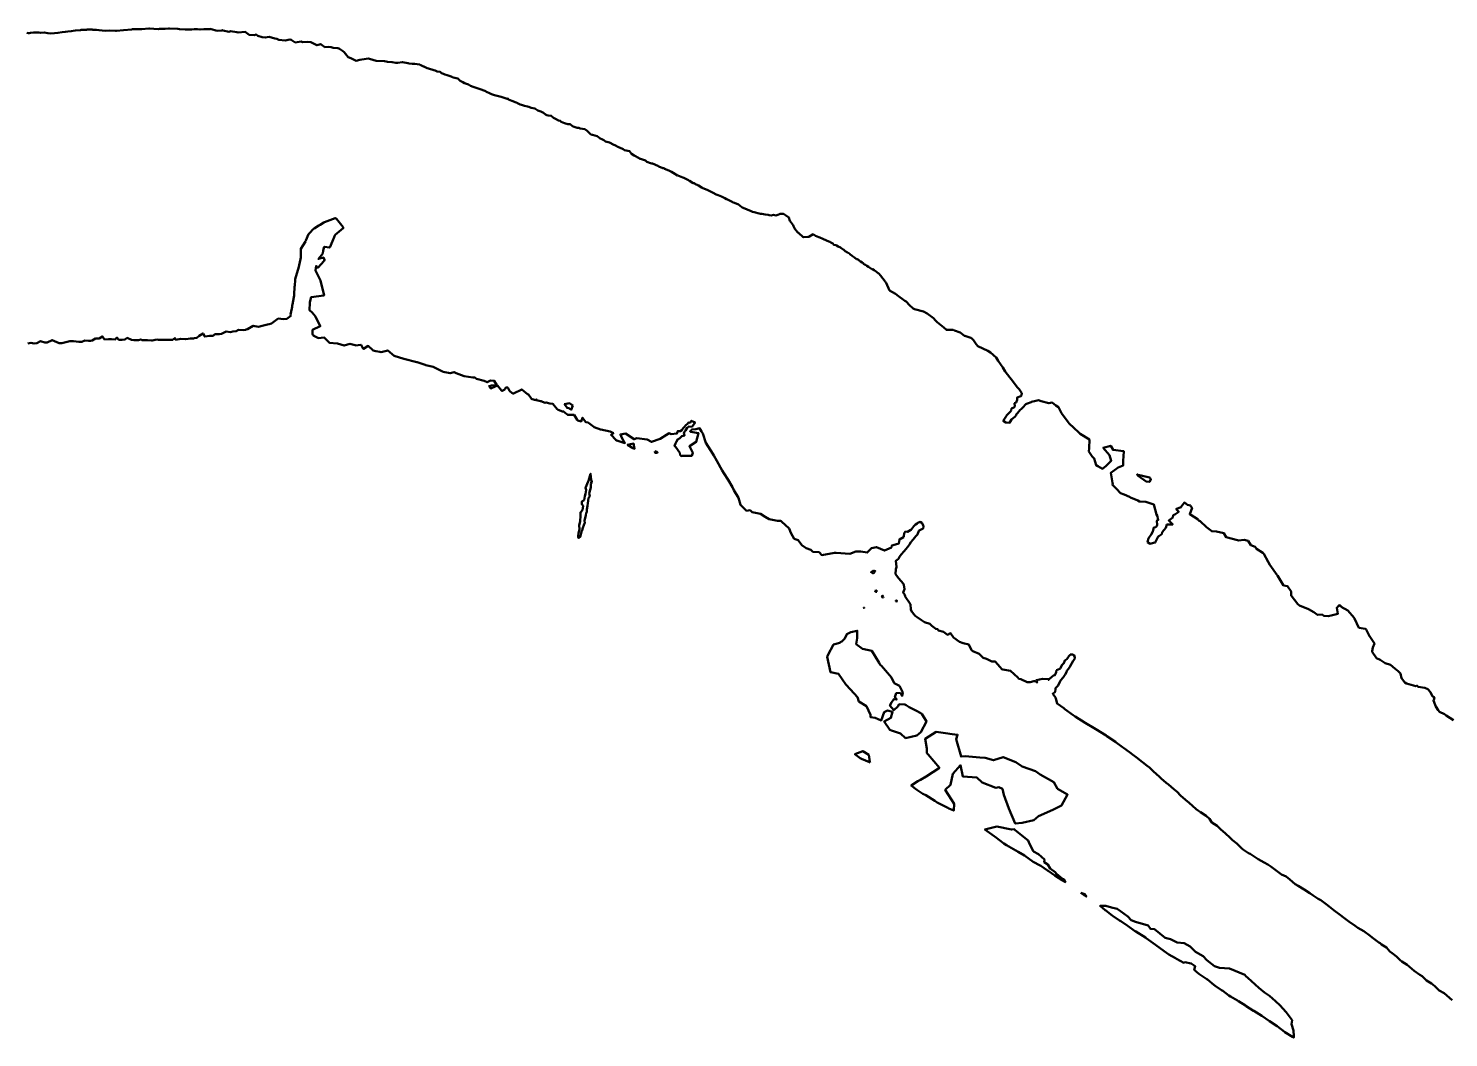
# Model space of a CAD drawing. Extents: x 64423 to 71245, y 9511 to 12464.
# Drawn here: x 66415 to 67834, y 11455 to 12464 of the extents above; entities that cross this region are included whole.
import ezdxf

# ---------------------------------------------------------------- set-up
doc = ezdxf.new("R2010")
doc.units = 0
doc.header["$MEASUREMENT"] = 0
doc.layers.add('contour', color=7, linetype='CONTINUOUS', lineweight=50, true_color=0x0000d1)

msp = doc.modelspace()

# ---------------------------------------------------------------- linework, layer by layer
at = {"layer": 'contour'}
for points in [[(66412.925817, 12459.381141, 0), (66414.666253, 12459.309666, 0), (66415.120921, 12459.284903, 0), (66416.703161, 12459.449391, 0), (66419.856796, 12459.953332, 0), (66420.998828, 12459.926653, 0), (66425.096596, 12459.697378, 0), (66426.620067, 12459.578258, 0), (66430.42673, 12459.698895, 0), (66433.780269, 12459.112544, 0), (66436.947044, 12458.772667, 0), (66440.688124, 12459.132769, 0), (66444.056789, 12459.401922, 0), (66448.130207, 12460.111596, 0), (66451.287524, 12460.426285, 0), (66454.024054, 12460.752237, 0), (66457.292767, 12461.138878, 0), (66461.257537, 12461.822519, 0), (66461.621732, 12461.893723, 0), (66466.616163, 12462.244678, 0), (66467.081805, 12462.553689, 0), (66469.300748, 12462.442236, 0), (66472.725382, 12462.670405, 0), (66473.32717, 12462.753322, 0), (66478.158699, 12462.701803, 0), (66478.828587, 12462.688678, 0), (66482.460619, 12462.52478, 0), (66485.1076, 12462.096726, 0), (66488.361564, 12461.710698, 0), (66491.8505, 12461.472974, 0), (66495.565542, 12461.77846, 0), (66501.654683, 12461.620925, 0), (66502.198345, 12461.565707, 0), (66502.720839, 12461.614625, 0), (66509.4335, 12462.09284, 0), (66517.845871, 12462.835252, 0), (66518.363143, 12463.100529, 0), (66518.755477, 12463.106211, 0), (66522.870226, 12463.08282, 0), (66527.574154, 12463.21215, 0), (66527.990211, 12463.198312, 0), (66534.737194, 12463.787763, 0), (66535.402248, 12463.796155, 0), (66544.207795, 12463.263136, 0), (66545.669435, 12463.496824, 0), (66550.999415, 12463.501741, 0), (66554.671967, 12463.955334, 0), (66555.63794, 12463.962294, 0), (66563.395659, 12463.599654, 0), (66563.974801, 12463.603765, 0), (66565.532436, 12463.148251, 0), (66571.158101, 12462.934412, 0), (66572.933588, 12463.004847, 0), (66577.834858, 12462.842099, 0), (66580.351967, 12463.221909, 0), (66583.475105, 12463.088966, 0), (66586.054147, 12462.787312, 0), (66589.964326, 12463.074019, 0), (66590.907942, 12463.166544, 0), (66591.734115, 12463.140154, 0), (66596.314563, 12463.280759, 0), (66597.087112, 12463.45111, 0), (66597.505776, 12463.195893, 0), (66601.782491, 12461.946863, 0), (66603.741491, 12461.631402, 0), (66607.669743, 12461.89447, 0), (66608.206041, 12462.235798, 0), (66608.698822, 12461.836298, 0), (66615.310994, 12460.530937, 0), (66616.526318, 12461.140925, 0), (66622.780085, 12460.094556, 0), (66624.140172, 12459.946938, 0), (66631.296601, 12460.438751, 0), (66635.052376, 12457.590648, 0), (66640.627826, 12457.027599, 0), (66642.069599, 12457.869537, 0), (66643.827726, 12456.664563, 0), (66647.997884, 12455.093746, 0), (66651.308314, 12454.777298, 0), (66654.996363, 12455.410261, 0), (66660.779602, 12454.022635, 0), (66662.738886, 12453.652174, 0), (66664.84041, 12452.617323, 0), (66671.129652, 12451.913984, 0), (66675.944061, 12452.788447, 0), (66677.068255, 12452.439449, 0), (66681.203472, 12449.903922, 0), (66687.116789, 12450.836336, 0), (66688.509707, 12450.224515, 0), (66693.642641, 12450.426204, 0), (66696.390252, 12450.341214, 0), (66697.016897, 12450.261989, 0), (66697.487769, 12449.820616, 0), (66702.925954, 12447.08083, 0), (66706.839012, 12448.112442, 0), (66707.02453, 12448.096667, 0), (66707.236324, 12448.02028, 0), (66710.792021, 12445.19459, 0), (66714.210024, 12445.412304, 0), (66717.076257, 12445.280397, 0), (66719.148861, 12444.510315, 0), (66723.735541, 12444.030936, 0), (66724.888124, 12443.790357, 0), (66725.523807, 12443.674783, 0), (66728.408338, 12441.483746, 0), (66730.122201, 12440.036558, 0), (66731.377498, 12438.590028, 0), (66734.14223, 12435.108479, 0), (66736.724597, 12434.350311, 0), (66742.240839, 12431.623265, 0), (66745.879816, 12432.528275, 0), (66751.933916, 12433.52734, 0), (66754.222783, 12433.911941, 0), (66755.551399, 12433.566744, 0), (66762.227244, 12431.395739, 0), (66770.338859, 12431.191121, 0), (66772.043485, 12430.93354, 0), (66773.535506, 12430.564564, 0), (66778.038714, 12430.243072, 0), (66781.721299, 12429.590017, 0), (66782.709555, 12429.551251, 0), (66783.542945, 12429.430013, 0), (66788.266982, 12430.291188, 0), (66793.755751, 12429.114371, 0), (66794.461738, 12429.093214, 0), (66794.871522, 12428.982373, 0), (66797.915977, 12428.586404, 0), (66800.572217, 12428.504522, 0), (66805.507854, 12427.973141, 0), (66805.634439, 12427.929193, 0), (66806.193267, 12427.587051, 0), (66809.270039, 12425.885699, 0), (66809.593825, 12425.743415, 0), (66813.076621, 12424.114169, 0), (66814.455679, 12423.742638, 0), (66819.874969, 12422.062825, 0), (66820.972969, 12421.734168, 0), (66822.960706, 12420.98266, 0), (66825.931705, 12420.66959, 0), (66827.340687, 12419.159156, 0), (66829.376942, 12418.399599, 0), (66830.62401, 12417.962952, 0), (66832.88894, 12417.157787, 0), (66837.077341, 12415.779894, 0), (66837.779463, 12415.590866, 0), (66837.98168, 12415.475317, 0), (66838.953097, 12414.944095, 0), (66843.863805, 12413.781062, 0), (66846.063338, 12411.456411, 0), (66848.599145, 12410.185171, 0), (66850.375468, 12409.333705, 0), (66854.256123, 12407.732993, 0), (66856.473397, 12406.642327, 0), (66858.913162, 12405.45094, 0), (66859.926657, 12405.066227, 0), (66864.193365, 12403.827874, 0), (66865.140837, 12403.678579, 0), (66866.028573, 12403.263815, 0), (66870.806604, 12401.6132, 0), (66873.150607, 12400.157229, 0), (66874.605255, 12399.420938, 0), (66877.355371, 12398.361771, 0), (66880.440853, 12397.115978, 0), (66881.79757, 12396.767395, 0), (66885.551774, 12395.791902, 0), (66887.160031, 12395.416879, 0), (66889.97367, 12394.468283, 0), (66893.07295, 12393.499608, 0), (66893.80597, 12393.738893, 0), (66894.379884, 12392.978073, 0), (66897.617962, 12391.422391, 0), (66901.945674, 12389.733206, 0), (66902.345503, 12389.558721, 0), (66902.55711, 12389.466756, 0), (66906.130184, 12388.005279, 0), (66908.723559, 12387.093105, 0), (66909.07078, 12386.933899, 0), (66914.560247, 12385.572444, 0), (66917.090862, 12384.543616, 0), (66920.73397, 12383.868649, 0), (66923.730772, 12381.9036, 0), (66926.593613, 12380.711678, 0), (66929.387253, 12379.458599, 0), (66931.442936, 12377.738694, 0), (66932.703524, 12377.143466, 0), (66934.129516, 12376.714756, 0), (66937.073606, 12376.632243, 0), (66939.219865, 12374.616836, 0), (66941.426729, 12373.588105, 0), (66944.459854, 12371.95137, 0), (66946.006205, 12371.425612, 0), (66946.990727, 12370.692756, 0), (66950.415061, 12369.071021, 0), (66953.621696, 12368.092446, 0), (66956.117961, 12368.083448, 0), (66958.391763, 12366.295133, 0), (66960.139292, 12365.619603, 0), (66962.84988, 12364.640798, 0), (66964.676796, 12364.410158, 0), (66965.837184, 12363.972955, 0), (66970.746698, 12363.098394, 0), (66972.830197, 12361.695587, 0), (66976.249002, 12358.219925, 0), (66977.352822, 12357.558741, 0), (66978.312683, 12357.389685, 0), (66982.953752, 12356.132331, 0), (66983.962894, 12355.611598, 0), (66985.829625, 12354.028369, 0), (66987.480356, 12353.209526, 0), (66989.656867, 12352.158336, 0), (66991.371008, 12350.93316, 0), (66995.229756, 12349.964546, 0), (66995.857576, 12349.585548, 0), (66999.080545, 12348.029798, 0), (67001.274466, 12346.913087, 0), (67003.615607, 12345.677759, 0), (67008.24059, 12343.4741, 0), (67008.923307, 12343.086072, 0), (67009.237741, 12342.935627, 0), (67010.427576, 12342.320404, 0), (67015.348316, 12341.206451, 0), (67017.152899, 12338.472955, 0), (67020.078317, 12336.75668, 0), (67021.359469, 12336.110068, 0), (67026.097244, 12333.559808, 0), (67026.174383, 12333.521738, 0), (67026.269431, 12333.477147, 0), (67031.268353, 12331.80889, 0), (67032.578913, 12330.631535, 0), (67036.218775, 12329.17212, 0), (67037.470339, 12328.911187, 0), (67038.186198, 12328.734725, 0), (67043.571847, 12326.428288, 0), (67044.598478, 12326.049825, 0), (67048.524944, 12324.226638, 0), (67049.941693, 12324.097212, 0), (67050.333211, 12323.394937, 0), (67054.442047, 12321.868543, 0), (67057.102318, 12320.452231, 0), (67059.00957, 12319.681687, 0), (67063.228192, 12317.021154, 0), (67063.437407, 12317.054109, 0), (67063.626361, 12316.822942, 0), (67068.694422, 12314.882963, 0), (67069.741253, 12314.397444, 0), (67074.378543, 12312.123622, 0), (67075.272394, 12311.643982, 0), (67078.932673, 12309.330248, 0), (67080.116989, 12309.358546, 0), (67080.426541, 12308.573109, 0), (67084.16955, 12307.045414, 0), (67088.054981, 12304.414263, 0), (67088.252661, 12304.481383, 0), (67088.418264, 12304.239613, 0), (67093.055379, 12302.607159, 0), (67094.839001, 12301.468794, 0), (67097.051348, 12300.401381, 0), (67098.961277, 12299.689604, 0), (67102.037969, 12298.037506, 0), (67102.828966, 12297.698674, 0), (67103.792193, 12297.257252, 0), (67107.21452, 12296.010173, 0), (67110.413665, 12294.203055, 0), (67112.102327, 12293.348275, 0), (67113.17888, 12292.866569, 0), (67117.932632, 12290.645206, 0), (67118.884031, 12290.044105, 0), (67120.381808, 12289.442953, 0), (67124.369763, 12287.868106, 0), (67127.44953, 12285.310531, 0), (67127.737195, 12285.11877, 0), (67127.92136, 12285.041064, 0), (67132.102289, 12283.185436, 0), (67132.856652, 12282.855469, 0), (67136.759098, 12281.148149, 0), (67138.208438, 12280.462915, 0), (67139.759593, 12280.255234, 0), (67144.716697, 12278.862313, 0), (67146.227164, 12278.456189, 0), (67147.590044, 12278.406975, 0), (67151.021918, 12277.835547, 0), (67153.79734, 12277.617596, 0), (67155.026164, 12277.085782, 0), (67156.870574, 12276.851114, 0), (67159.299146, 12277.474815, 0), (67161.443892, 12276.937803, 0), (67164.45315, 12277.888333, 0), (67165.662005, 12278.666621, 0), (67169.243439, 12278.536771, 0), (67171.033034, 12277.394078, 0), (67174.407225, 12274.933253, 0), (67175.550967, 12271.554991, 0), (67176.908703, 12269.930633, 0), (67178.717218, 12267.199515, 0), (67179.257595, 12266.192596, 0), (67180.391665, 12263.643228, 0), (67183.264591, 12260.293761, 0), (67183.650974, 12259.788422, 0), (67184.125601, 12259.483081, 0), (67188.875391, 12255.168621, 0), (67193.7521, 12255.699552, 0), (67194.250839, 12255.675787, 0), (67194.5595, 12255.71526, 0), (67198.693664, 12258.128552, 0), (67201.164759, 12256.535968, 0), (67204.345201, 12255.225502, 0), (67205.411553, 12254.739545, 0), (67208.529581, 12253.567433, 0), (67212.010934, 12252.043706, 0), (67212.721586, 12251.590635, 0), (67215.661053, 12250.598626, 0), (67216.543445, 12249.842492, 0), (67218.547586, 12248.769451, 0), (67219.484653, 12247.687838, 0), (67221.831471, 12247.109926, 0), (67222.262272, 12246.907985, 0), (67223.897345, 12245.867845, 0), (67226.18931, 12244.784736, 0), (67226.543149, 12244.52825, 0), (67228.846346, 12242.973742, 0), (67229.092076, 12242.85233, 0), (67230.930962, 12241.258768, 0), (67233.204692, 12239.997059, 0), (67233.400178, 12239.895431, 0), (67235.470084, 12238.470926, 0), (67235.554324, 12238.399862, 0), (67237.835687, 12236.629123, 0), (67238.113194, 12236.380728, 0), (67240.238122, 12234.895047, 0), (67242.274584, 12233.355508, 0), (67242.695966, 12233.179302, 0), (67244.168732, 12232.414153, 0), (67244.429414, 12232.231467, 0), (67244.432501, 12232.229334, 0), (67244.783531, 12231.978137, 0), (67246.060813, 12230.879582, 0), (67247.68934, 12229.918047, 0), (67248.070299, 12229.650421, 0), (67248.073842, 12229.647976, 0), (67248.332828, 12229.46101, 0), (67249.914681, 12228.018423, 0), (67250.190829, 12227.843664, 0), (67251.152366, 12227.459519, 0), (67252.328807, 12226.648723, 0), (67252.345392, 12226.635654, 0), (67252.370961, 12226.621121, 0), (67254.064592, 12225.656509, 0), (67254.748568, 12225.107617, 0), (67254.910371, 12225.032177, 0), (67255.0603, 12224.941742, 0), (67257.560755, 12223.333341, 0), (67258.063514, 12223.231263, 0), (67259.765604, 12222.229783, 0), (67259.840939, 12222.184508, 0), (67262.081174, 12220.739002, 0), (67262.113919, 12220.696109, 0), (67262.135203, 12220.682122, 0), (67264.094741, 12219.034114, 0), (67264.363743, 12218.773527, 0), (67266.033503, 12216.941093, 0), (67270.836095, 12210.804373, 0), (67271.281965, 12210.262387, 0), (67271.663759, 12209.641577, 0), (67275.176136, 12202.072537, 0), (67281.078099, 12198.571363, 0), (67282.31232, 12197.467108, 0), (67282.919605, 12197.238157, 0), (67290.583952, 12191.419812, 0), (67291.77964, 12190.912175, 0), (67295.267442, 12187.31672, 0), (67298.856786, 12183.788988, 0), (67300.186287, 12183.271177, 0), (67309.216064, 12181.082046, 0), (67312.78479, 12178.818176, 0), (67319.069094, 12174.117356, 0), (67321.217434, 12172.002145, 0), (67322.886756, 12170.157506, 0), (67329.351476, 12164.969095, 0), (67332.041728, 12162.478961, 0), (67338.689106, 12162.49158, 0), (67339.839619, 12162.060545, 0), (67340.010332, 12161.946416, 0), (67345.663329, 12159.832372, 0), (67345.681585, 12159.822799, 0), (67350.015172, 12156.482773, 0), (67350.26421, 12156.438996, 0), (67356.577031, 12154.467842, 0), (67356.783168, 12154.377544, 0), (67356.985516, 12154.264392, 0), (67359.048006, 12152.300517, 0), (67361.711512, 12148.332032, 0), (67363.497404, 12146.350152, 0), (67373.425244, 12141.648735, 0), (67376.190763, 12139.995231, 0), (67381.759451, 12135.059301, 0), (67383.708774, 12131.570982, 0), (67388.488282, 12125.080536, 0), (67390.57276, 12121.05134, 0), (67395.457708, 12114.783381, 0), (67397.921134, 12111.526134, 0), (67402.836954, 12105.266693, 0), (67403.588917, 12104.343613, 0), (67404.607303, 12103.175092, 0), (67407.411271, 12099.236009, 0), (67407.02571, 12097.674368, 0), (67407.01831, 12097.053199, 0), (67406.480832, 12096.34071, 0), (67402.602387, 12094.778561, 0), (67402.574408, 12092.661157, 0), (67401.687398, 12090.002813, 0), (67400.129118, 12089.22681, 0), (67400.540968, 12086.202819, 0), (67400.339052, 12085.789892, 0), (67400.198597, 12085.615142, 0), (67399.319733, 12084.876671, 0), (67397.032265, 12083.921502, 0), (67396.58115, 12081.900265, 0), (67396.079028, 12080.964394, 0), (67395.819832, 12080.637587, 0), (67392.170396, 12076.813761, 0), (67391.914074, 12076.463444, 0), (67390.811886, 12074.550053, 0), (67390.146059, 12073.572379, 0), (67388.843086, 12071.497291, 0), (67391.274338, 12069.787633, 0), (67394.595979, 12069.658996, 0), (67394.919036, 12069.531018, 0), (67395.23025, 12069.73632, 0), (67396.137714, 12071.36647, 0), (67397.066563, 12073.028647, 0), (67397.433864, 12073.366951, 0), (67398.693934, 12074.194673, 0), (67400.785087, 12075.850465, 0), (67401.618678, 12077.426437, 0), (67402.116283, 12078.498436, 0), (67402.285073, 12078.649855, 0), (67404.908441, 12081.706845, 0), (67405.146509, 12081.950676, 0), (67407.290724, 12083.94711, 0), (67407.364237, 12084.031349, 0), (67409.327328, 12086.022015, 0), (67409.350365, 12086.033811, 0), (67410.393782, 12087.130813, 0), (67411.867065, 12088.619221, 0), (67412.087681, 12088.638805, 0), (67413.1818, 12089.095348, 0), (67416.634566, 12090.346639, 0), (67416.998467, 12090.588642, 0), (67421.404835, 12091.515662, 0), (67424.009969, 12092.233822, 0), (67426.572675, 12091.303564, 0), (67434.492292, 12089.192788, 0), (67437.553224, 12089.998731, 0), (67441.293788, 12087.037362, 0), (67444.182897, 12085.11724, 0), (67447.165505, 12079.149639, 0), (67453.611913, 12070.364402, 0), (67454.66473, 12068.902033, 0), (67459.497464, 12064.509199, 0), (67464.46051, 12059.942407, 0), (67465.844996, 12058.464008, 0), (67474.981671, 12052.892388, 0), (67474.636998, 12044.329131, 0), (67474.411404, 12041.03654, 0), (67477.782313, 12035.938917, 0), (67479.707508, 12033.836483, 0), (67481.537443, 12027.224462, 0), (67483.252888, 12026.325829, 0), (67487.872433, 12023.554343, 0), (67491.798912, 12026.552751, 0), (67496.698449, 12031.693727, 0), (67494.878724, 12037.381736, 0), (67488.843865, 12044.694981, 0), (67496.199369, 12046.669036, 0), (67498.514022, 12042.57739, 0), (67508.976768, 12041.333524, 0), (67509.030577, 12041.303217, 0), (67509.205365, 12041.28308, 0), (67509.307428, 12040.967879, 0), (67508.591821, 12031.742111, 0), (67508.530299, 12026.800512, 0), (67503.624358, 12025.061173, 0), (67496.482691, 12019.625752, 0), (67498.07134, 12009.658969, 0), (67498.311835, 12008.352078, 0), (67497.973567, 12007.615892, 0), (67502.661467, 12003.086921, 0), (67505.410556, 11999.79145, 0), (67506.073703, 11999.195331, 0), (67509.756733, 11997.942764, 0), (67514.968904, 11995.574952, 0), (67516.16591, 11995.057962, 0), (67523.256215, 11991.838996, 0), (67524.984862, 11990.901171, 0), (67531.253284, 11990.586004, 0), (67539.242915, 11988.11305, 0), (67539.280503, 11988.16161, 0), (67539.304052, 11988.104565, 0), (67539.30398, 11988.08664, 0), (67539.327147, 11988.031502, 0), (67541.824495, 11977.884924, 0), (67543.108153, 11976.143875, 0), (67543.163779, 11973.681188, 0), (67543.801788, 11972.560699, 0), (67542.473909, 11971.640284, 0), (67542.808818, 11967.485893, 0), (67542.385769, 11966.487608, 0), (67542.223266, 11966.282715, 0), (67541.319282, 11965.366986, 0), (67539.285126, 11964.839857, 0), (67538.227384, 11961.052525, 0), (67538.208879, 11960.941245, 0), (67538.160567, 11960.796338, 0), (67536.749246, 11958.083089, 0), (67536.496135, 11957.79812, 0), (67534.158365, 11954.507917, 0), (67534.178195, 11954.383327, 0), (67534.066794, 11954.306255, 0), (67533.116917, 11950.201299, 0), (67535.789919, 11948.736658, 0), (67538.900343, 11949.474432, 0), (67540.682972, 11949.949328, 0), (67541.911601, 11952.596842, 0), (67543.667548, 11956.122138, 0), (67544.369651, 11956.263322, 0), (67547.170003, 11958.143363, 0), (67547.693112, 11960.155717, 0), (67549.761868, 11962.643443, 0), (67551.197913, 11964.758552, 0), (67552.361073, 11968.124895, 0), (67558.222341, 11968.020426, 0), (67554.573739, 11971.720823, 0), (67554.205803, 11972.117976, 0), (67558.184012, 11975.029269, 0), (67558.71386, 11977.145817, 0), (67560.314624, 11978.081956, 0), (67564.161891, 11980.704285, 0), (67561.762874, 11983.301014, 0), (67561.915529, 11983.555217, 0), (67561.928184, 11983.570464, 0), (67561.990787, 11983.629825, 0), (67566.690362, 11985.38183, 0), (67566.706591, 11985.462837, 0), (67566.776125, 11985.474152, 0), (67568.168199, 11987.905604, 0), (67569.876314, 11990.060433, 0), (67573.063598, 11987.546708, 0), (67575.870482, 11987.0195, 0), (67576.699842, 11985.506879, 0), (67577.546289, 11984.59582, 0), (67575.229479, 11978.274306, 0), (67583.608613, 11972.863883, 0), (67584.032036, 11972.11186, 0), (67585.568194, 11971.266381, 0), (67591.917145, 11965.306442, 0), (67597.172925, 11961.25288, 0), (67602.055104, 11961.0161, 0), (67609.411474, 11959.217438, 0), (67611.47121, 11955.239053, 0), (67622.89558, 11952.180672, 0), (67623.786026, 11951.851056, 0), (67629.674708, 11952.5642, 0), (67633.443918, 11951.632981, 0), (67636.378285, 11947.324895, 0), (67640.738694, 11945.505926, 0), (67642.053509, 11943.671664, 0), (67648.193974, 11939.580626, 0), (67648.987655, 11938.91274, 0), (67649.322178, 11938.503923, 0), (67653.4615, 11930.490568, 0), (67655.142137, 11927.537827, 0), (67662.465408, 11917.304624, 0), (67662.639297, 11917.101071, 0), (67662.857077, 11916.846362, 0), (67669.072447, 11907.000505, 0), (67673.008286, 11906.224411, 0), (67676.497965, 11901.020896, 0), (67676.454064, 11896.928401, 0), (67683.196881, 11888.287639, 0), (67685.019861, 11886.842499, 0), (67693.883587, 11883.321253, 0), (67699.219584, 11880.271546, 0), (67702.805605, 11877.618858, 0), (67707.481066, 11877.861589, 0), (67709.370263, 11876.578938, 0), (67713.612037, 11876.364393, 0), (67716.492337, 11876.95628, 0), (67723.092817, 11878.575656, 0), (67722.177836, 11884.759947, 0), (67724.443592, 11887.173828, 0), (67726.217197, 11886.147825, 0), (67726.484805, 11885.807827, 0), (67733.298372, 11881.993745, 0), (67733.359418, 11881.932906, 0), (67739.421324, 11874.49765, 0), (67739.610987, 11874.311111, 0), (67739.976727, 11873.977174, 0), (67744.27865, 11864.773703, 0), (67750.995069, 11863.500312, 0), (67751.221361, 11863.290341, 0), (67751.406516, 11863.148001, 0), (67754.740306, 11856.431645, 0), (67755.229532, 11856.136668, 0), (67759.119167, 11850.142094, 0), (67759.291363, 11849.949502, 0), (67759.974604, 11848.956548, 0), (67758.265353, 11844.882276, 0), (67757.489408, 11841.26154, 0), (67757.516022, 11841.001108, 0), (67757.617571, 11840.560821, 0), (67761.831472, 11834.208428, 0), (67765.565657, 11832.809101, 0), (67770.413118, 11829.173409, 0), (67775.807808, 11827.616041, 0), (67780.227875, 11823.920141, 0), (67783.468634, 11821.15965, 0), (67785.687753, 11818.995859, 0), (67786.812122, 11814.224212, 0), (67790.270388, 11809.984609, 0), (67791.752701, 11808.961414, 0), (67801.071304, 11806.177067, 0), (67802.286662, 11806.840526, 0), (67802.937872, 11806.176274, 0), (67803.498744, 11805.680053, 0), (67810.333242, 11804.767172, 0), (67813.283715, 11803.330215, 0), (67815.679668, 11800.463501, 0), (67817.468267, 11796.556016, 0), (67818.784956, 11795.524843, 0), (67819.812455, 11794.124425, 0), (67818.823474, 11792.079584, 0), (67820.358837, 11787.636387, 0), (67821.05248, 11785.969267, 0), (67823.352987, 11782.324485, 0), (67824.712223, 11780.750063, 0), (67829.880616, 11778.186106, 0), (67831.658713, 11777.123741, 0), (67838.880369, 11772.308282, 0)], [(66413.995471, 12149.012615, 0), (66417.026059, 12149.553123, 0), (66420.315356, 12149.028892, 0), (66422.882058, 12149.142391, 0), (66426.553335, 12151.226097, 0), (66430.802074, 12149.868874, 0), (66433.341446, 12149.903334, 0), (66438.394784, 12152.276726, 0), (66445.228209, 12149.341021, 0), (66446.551589, 12149.182626, 0), (66447.819805, 12149.408633, 0), (66455.863527, 12151.117572, 0), (66459.482224, 12151.418499, 0), (66465.079425, 12150.491447, 0), (66467.853415, 12150.74232, 0), (66471.035301, 12151.83471, 0), (66474.866453, 12151.424719, 0), (66476.636542, 12151.648085, 0), (66478.291996, 12151.808659, 0), (66481.539561, 12153.813355, 0), (66485.164423, 12153.789716, 0), (66488.608108, 12155.97993, 0), (66490.679428, 12153.07052, 0), (66494.573396, 12153.313473, 0), (66497.525685, 12153.147032, 0), (66501.260671, 12152.978502, 0), (66503.049742, 12154.758682, 0), (66504.960653, 12152.726142, 0), (66508.204077, 12152.728746, 0), (66510.955763, 12152.759042, 0), (66513.297545, 12154.550452, 0), (66517.522875, 12152.545638, 0), (66520.20456, 12152.229918, 0), (66521.028448, 12152.287022, 0), (66524.436482, 12152.361435, 0), (66526.901205, 12152.967833, 0), (66527.937964, 12152.280545, 0), (66531.94091, 12152.308475, 0), (66533.448003, 12152.269955, 0), (66537.565135, 12152.076719, 0), (66538.35637, 12152.082648, 0), (66542.858538, 12152.869234, 0), (66544.445293, 12152.711853, 0), (66551.068339, 12152.654663, 0), (66552.531089, 12152.654669, 0), (66558.626267, 12152.539623, 0), (66560.939176, 12154.287644, 0), (66561.557525, 12152.682417, 0), (66566.891845, 12153.54404, 0), (66571.4918, 12153.363689, 0), (66571.659641, 12153.379206, 0), (66571.851719, 12153.394412, 0), (66576.415292, 12153.955796, 0), (66579.770118, 12154.055876, 0), (66580.278587, 12154.107972, 0), (66582.757751, 12154.49124, 0), (66585.244166, 12156.643871, 0), (66589.091711, 12159.036395, 0), (66590.802211, 12155.913208, 0), (66595.702211, 12156.697755, 0), (66599.034481, 12156.633966, 0), (66600.980854, 12158.188203, 0), (66605.471354, 12158.409717, 0), (66607.626569, 12158.62201, 0), (66612.190474, 12160.791148, 0), (66616.596266, 12160.297119, 0), (66618.991481, 12160.920996, 0), (66622.048792, 12161.161399, 0), (66624.535074, 12162.486151, 0), (66629.471442, 12162.195031, 0), (66631.577238, 12162.687615, 0), (66632.082669, 12162.788898, 0), (66633.568582, 12163.134141, 0), (66639.216843, 12166.619491, 0), (66644.394239, 12165.703045, 0), (66645.95454, 12166.01041, 0), (66646.738546, 12166.155067, 0), (66653.628337, 12167.849438, 0), (66655.035085, 12168.255706, 0), (66657.461886, 12168.85062, 0), (66664.229816, 12173.848551, 0), (66669.415733, 12173.268985, 0), (66672.954763, 12173.707072, 0), (66676.666978, 12176.497979, 0), (66676.620312, 12178.263467, 0), (66676.959684, 12179.269034, 0), (66678.166983, 12185.598751, 0), (66678.185971, 12186.873863, 0), (66678.329083, 12187.900469, 0), (66679.717848, 12195.359059, 0), (66680.163512, 12196.763166, 0), (66680.016741, 12197.904455, 0), (66680.603728, 12205.44292, 0), (66680.857618, 12206.744054, 0), (66681.28457, 12212.26401, 0), (66681.282888, 12213.368146, 0), (66683.776118, 12222.219491, 0), (66684.210442, 12223.111226, 0), (66684.332426, 12224.174011, 0), (66686.425405, 12233.1382, 0), (66686.501718, 12233.488005, 0), (66686.675671, 12234.71097, 0), (66686.751291, 12243.646243, 0), (66691.585394, 12250.978144, 0), (66691.597209, 12251.528492, 0), (66691.897511, 12251.896564, 0), (66694.387422, 12258.085034, 0), (66695.660651, 12259.667841, 0), (66699.042942, 12263.318272, 0), (66700.211731, 12264.01399, 0), (66704.845137, 12267.004913, 0), (66706.211232, 12267.586569, 0), (66709.833858, 12270.052672, 0), (66710.023374, 12270.100941, 0), (66710.334975, 12270.282201, 0), (66721.052598, 12274.245599, 0), (66722.382101, 12273.451376, 0), (66729.022319, 12265.155694, 0), (66729.204599, 12264.135827, 0), (66721.232549, 12257.429731, 0), (66720.479486, 12256.07531, 0), (66720.093644, 12255.387667, 0), (66718.538825, 12251.395465, 0), (66715.758446, 12244.81288, 0), (66710.20206, 12245.655912, 0), (66708.955132, 12241.994181, 0), (66708.788755, 12238.980558, 0), (66704.390199, 12233.543679, 0), (66709.470945, 12234.843177, 0), (66710.505678, 12232.579944, 0), (66710.071639, 12231.591311, 0), (66703.727907, 12224.640642, 0), (66702.07791, 12226.515085, 0), (66701.348358, 12221.947661, 0), (66701.344472, 12221.916339, 0), (66701.349405, 12221.832421, 0), (66706.508901, 12211.921682, 0), (66710.011944, 12197.018198, 0), (66709.764715, 12196.992877, 0), (66697.110314, 12195.204029, 0), (66695.944555, 12190.279591, 0), (66695.840177, 12189.618176, 0), (66695.39935, 12182.400213, 0), (66698.251181, 12179.988192, 0), (66701.295946, 12176.036675, 0), (66706.149212, 12166.246986, 0), (66698.363888, 12162.487518, 0), (66698.458255, 12162.259233, 0), (66698.615026, 12157.886108, 0), (66699.332236, 12157.370803, 0), (66699.214374, 12156.817676, 0), (66703.911225, 12154.467361, 0), (66704.00748, 12154.417858, 0), (66710.053893, 12154.856226, 0), (66710.141751, 12154.866434, 0), (66715.441554, 12149.675785, 0), (66715.497562, 12149.662551, 0), (66715.532723, 12149.656149, 0), (66723.219887, 12148.883439, 0), (66723.272019, 12148.875383, 0), (66730.128113, 12146.785241, 0), (66730.181656, 12146.77819, 0), (66735.643406, 12148.555317, 0), (66740.934331, 12147.130153, 0), (66741.165365, 12146.93238, 0), (66747.001313, 12147.727398, 0), (66749.154856, 12143.490156, 0), (66749.338621, 12143.476991, 0), (66749.385567, 12143.472178, 0), (66754.208528, 12146.483845, 0), (66758.787163, 12142.1325, 0), (66759.007189, 12142.081746, 0), (66761.878196, 12141.216823, 0), (66765.728236, 12140.736167, 0), (66766.94968, 12140.402769, 0), (66773.65036, 12142.015173, 0), (66779.913223, 12136.675064, 0), (66780.07694, 12136.634301, 0), (66780.099933, 12136.626052, 0), (66789.663437, 12133.480495, 0), (66789.743031, 12133.453662, 0), (66789.818233, 12133.428611, 0), (66802.890612, 12130.309461, 0), (66802.992572, 12130.270618, 0), (66803.169139, 12130.204932, 0), (66811.203495, 12127.734743, 0), (66811.786221, 12127.392068, 0), (66819.018654, 12125.738332, 0), (66819.079987, 12125.734747, 0), (66819.106808, 12125.73094, 0), (66828.304391, 12120.87282, 0), (66828.547519, 12120.694411, 0), (66828.91075, 12120.56869, 0), (66835.916951, 12119.222468, 0), (66839.992391, 12120.418299, 0), (66841.942972, 12119.156391, 0), (66850.188508, 12116.397309, 0), (66858.724243, 12115.069545, 0), (66860.689562, 12114.957892, 0), (66862.226734, 12113.656435, 0), (66869.964901, 12111.596311, 0), (66873.040342, 12110.220008, 0), (66876.342838, 12111.968017, 0), (66880.146717, 12111.692567, 0), (66882.663383, 12107.288511, 0), (66877.472491, 12107.005292, 0), (66874.933923, 12106.285217, 0), (66876.51564, 12104.317829, 0), (66876.681818, 12104.019798, 0), (66877.205308, 12104.159571, 0), (66883.28442, 12106.821803, 0), (66887.400299, 12101.82892, 0), (66887.696681, 12101.535423, 0), (66888.100246, 12101.552544, 0), (66890.665804, 12102.906685, 0), (66891.512751, 12104.928328, 0), (66893.627964, 12104.962287, 0), (66895.429996, 12101.617443, 0), (66898.03975, 12099.312291, 0), (66898.352887, 12099.117259, 0), (66898.560243, 12099.048383, 0), (66899.383742, 12098.918236, 0), (66907.507296, 12103.04544, 0), (66913.335827, 12098.100956, 0), (66914.37084, 12097.796453, 0), (66917.355788, 12093.503718, 0), (66917.991202, 12093.339169, 0), (66921.529937, 12092.283934, 0), (66922.070349, 12093.148746, 0), (66922.3286, 12092.109656, 0), (66926.392274, 12091.274289, 0), (66926.945313, 12091.285461, 0), (66930.744773, 12089.687467, 0), (66932.040059, 12090.022587, 0), (66935.695724, 12088.839838, 0), (66938.521632, 12088.519658, 0), (66938.671262, 12088.525502, 0), (66943.085111, 12083.166117, 0), (66943.953118, 12082.736057, 0), (66948.407077, 12081.075775, 0), (66949.385826, 12081.078531, 0), (66952.698632, 12078.397284, 0), (66953.62075, 12077.509608, 0), (66959.047935, 12077.757185, 0), (66959.832266, 12077.49521, 0), (66962.915123, 12072.70056, 0), (66963.702127, 12071.894382, 0), (66966.972877, 12071.059992, 0), (66968.168211, 12074.767539, 0), (66971.523387, 12070.430386, 0), (66973.916125, 12069.826517, 0), (66974.425266, 12069.729636, 0), (66979.745586, 12065.601328, 0), (66979.889651, 12065.377371, 0), (66986.325783, 12063.036605, 0), (66986.54007, 12063.0741, 0), (66986.637752, 12062.968621, 0), (66995.790597, 12060.779716, 0), (66999.132252, 12059.239524, 0), (66996.913314, 12057.474768, 0), (67001.487964, 12052.609613, 0), (67001.893408, 12052.072425, 0), (67002.653877, 12051.910588, 0), (67010.748153, 12049.323214, 0), (67007.733428, 12054.728553, 0), (67006.218696, 12058.106538, 0), (67011.288472, 12058.909042, 0), (67019.824182, 12053.152772, 0), (67022.652855, 12054.128912, 0), (67032.943368, 12052.935921, 0), (67037.126342, 12050.590028, 0), (67045.905456, 12053.668267, 0), (67052.091542, 12057.608454, 0), (67055.074084, 12059.236474, 0), (67056.862644, 12058.316478, 0), (67062.651278, 12058.849788, 0), (67063.54144, 12061.369359, 0), (67066.041862, 12061.210252, 0), (67067.657591, 12062.283085, 0), (67069.062412, 12064.408922, 0), (67069.808977, 12065.276636, 0), (67071.487785, 12067.109976, 0), (67073.085637, 12068.515033, 0), (67074.097175, 12069.90052, 0), (67075.81049, 12069.592226, 0), (67076.93725, 12071.71429, 0), (67080.7525, 12070.030809, 0), (67078.132112, 12066.346051, 0), (67077.768911, 12065.658281, 0), (67074.502407, 12065.793133, 0), (67072.852646, 12064.70614, 0), (67071.169785, 12061.993305, 0), (67070.599813, 12061.1589, 0), (67069.728284, 12059.317226, 0), (67070.372436, 12057.033597, 0), (67067.46374, 12056.242139, 0), (67065.115618, 12054.05913, 0), (67063.720784, 12053.190362, 0), (67062.267477, 12050.91374, 0), (67061.349905, 12048.97617, 0), (67060.358174, 12046.591308, 0), (67061.561915, 12045.310688, 0), (67065.675713, 12039.54467, 0), (67065.899376, 12037.532768, 0), (67066.933776, 12036.415544, 0), (67068.32022, 12036.680514, 0), (67077.429502, 12036.516621, 0), (67078.622458, 12039.766456, 0), (67075.234769, 12046.255486, 0), (67082.064624, 12050.491556, 0), (67084.086727, 12059.299021, 0), (67076.709683, 12060.748329, 0), (67075.827827, 12061.195636, 0), (67076.498605, 12061.529216, 0), (67077.531769, 12062.785953, 0), (67081.671478, 12063.135791, 0), (67085.155011, 12064.353782, 0), (67087.190995, 12060.844083, 0), (67088.436497, 12058.844802, 0), (67091.720563, 12049.659546, 0), (67098.430972, 12038.550659, 0), (67099.415222, 12036.89797, 0), (67102.463679, 12031.765634, 0), (67107.91602, 12022.000726, 0), (67109.569563, 12019.239417, 0), (67113.899746, 12012.672274, 0), (67118.109426, 12005.315768, 0), (67119.609927, 12002.421387, 0), (67124.224702, 11994.589908, 0), (67126.226236, 11987.730796, 0), (67126.262981, 11987.662281, 0), (67126.228653, 11987.52268, 0), (67126.364362, 11987.494788, 0), (67132.312275, 11981.688183, 0), (67135.784926, 11982.276188, 0), (67137.736801, 11980.31848, 0), (67146.180493, 11978.551702, 0), (67150.797485, 11975.475175, 0), (67154.846997, 11973.364605, 0), (67163.323711, 11971.77301, 0), (67166.481103, 11971.66468, 0), (67167.098985, 11971.124269, 0), (67174.850305, 11963.948023, 0), (67176.580373, 11959.58135, 0), (67179.99469, 11953.538444, 0), (67183.887328, 11952.215598, 0), (67187.506578, 11947.390968, 0), (67187.514077, 11947.389654, 0), (67187.54549, 11947.349432, 0), (67191.976158, 11944.342266, 0), (67196.505419, 11942.636837, 0), (67198.642508, 11940.740025, 0), (67204.772191, 11940.256322, 0), (67207.363234, 11937.389808, 0), (67220.1192, 11939.528039, 0), (67220.883363, 11939.697258, 0), (67221.149342, 11939.595899, 0), (67221.764139, 11939.675556, 0), (67235.370668, 11938.509229, 0), (67241.386835, 11941.054847, 0), (67246.479963, 11940.991276, 0), (67252.94898, 11939.926236, 0), (67256.998115, 11944.387736, 0), (67262.173088, 11945.377809, 0), (67269.998211, 11941.905665, 0), (67270.219492, 11941.964803, 0), (67277.118646, 11944.988501, 0), (67277.481466, 11947.044493, 0), (67283.435097, 11948.558304, 0), (67284.323861, 11948.936365, 0), (67285.051368, 11953.119139, 0), (67288.970941, 11955.22744, 0), (67289.558873, 11956.408994, 0), (67289.66541, 11959.188542, 0), (67291.285466, 11960.875669, 0), (67293.107859, 11960.579915, 0), (67296.316441, 11962.469121, 0), (67296.361653, 11962.451893, 0), (67299.357265, 11966.223394, 0), (67301.196275, 11968.016175, 0), (67302.643565, 11969.025965, 0), (67303.339379, 11969.691828, 0), (67305.887492, 11970.574855, 0), (67307.473904, 11969.659357, 0), (67308.707535, 11967.1937, 0), (67308.984215, 11965.798633, 0), (67308.681665, 11963.867961, 0), (67304.750046, 11961.951148, 0), (67304.598915, 11961.510133, 0), (67303.017005, 11957.847919, 0), (67301.348068, 11956.291205, 0), (67298.77268, 11952.920432, 0), (67296.499663, 11950.455488, 0), (67294.989121, 11948.07551, 0), (67293.261928, 11945.433577, 0), (67291.374832, 11943.363015, 0), (67289.709394, 11941.156473, 0), (67286.883619, 11937.844805, 0), (67285.040893, 11935.784266, 0), (67284.052927, 11933.615747, 0), (67281.539185, 11931.650186, 0), (67282.118214, 11925.544753, 0), (67282.074568, 11925.271513, 0), (67281.526532, 11923.304096, 0), (67281.266039, 11918.321276, 0), (67284.481591, 11913.886454, 0), (67288.833621, 11908.848166, 0), (67289.424901, 11907.779646, 0), (67290.196479, 11903.433407, 0), (67288.688565, 11899.836699, 0), (67290.355842, 11897.807478, 0), (67290.91794, 11896.008861, 0), (67295.934673, 11888.732584, 0), (67296.158291, 11888.280949, 0), (67296.171923, 11888.243695, 0), (67296.16911, 11888.181304, 0), (67296.468362, 11883.102978, 0), (67297.546097, 11880.542405, 0), (67298.043283, 11879.977288, 0), (67300.84516, 11876.577792, 0), (67302.714263, 11875.431327, 0), (67307.069959, 11872.330435, 0), (67308.228924, 11871.560218, 0), (67308.963898, 11871.116285, 0), (67310.055582, 11870.373982, 0), (67315.29466, 11868.679641, 0), (67317.410867, 11866.71962, 0), (67321.604848, 11863.684887, 0), (67323.175786, 11863.462312, 0), (67324.228666, 11861.887165, 0), (67329.164967, 11860.705963, 0), (67333.081538, 11857.721845, 0), (67336.224061, 11859.177078, 0), (67339.160022, 11854.861562, 0), (67345.073305, 11850.743282, 0), (67348.913321, 11849.295554, 0), (67354.326468, 11847.969256, 0), (67357.254074, 11842.341486, 0), (67358.403232, 11841.206602, 0), (67364.710726, 11838.690702, 0), (67368.623778, 11834.54556, 0), (67371.95793, 11833.692437, 0), (67377.266022, 11830.923594, 0), (67380.900193, 11830.918471, 0), (67385.58657, 11825.396551, 0), (67387.350488, 11823.469406, 0), (67388.421443, 11823.02033, 0), (67396.189151, 11821.803103, 0), (67403.298286, 11815.079821, 0), (67404.524637, 11813.77919, 0), (67406.495372, 11813.302278, 0), (67412.648789, 11810.470338, 0), (67415.84039, 11810.442565, 0), (67419.44676, 11811.263847, 0), (67420.866979, 11811.39817, 0), (67422.656827, 11809.97135, 0), (67421.992368, 11812.348586, 0), (67427.98108, 11813.797673, 0), (67433.970693, 11813.181274, 0), (67433.8558, 11812.663354, 0), (67434.428921, 11812.81837, 0), (67434.463599, 11813.146627, 0), (67434.57721, 11813.314176, 0), (67437.404363, 11815.821999, 0), (67439.15239, 11816.927497, 0), (67440.412812, 11817.189236, 0), (67440.9954, 11818.698318, 0), (67441.730652, 11820.429052, 0), (67442.086774, 11822.260428, 0), (67445.418485, 11823.722489, 0), (67445.491283, 11823.769582, 0), (67445.503571, 11823.791304, 0), (67445.555832, 11823.912106, 0), (67447.551245, 11827.739851, 0), (67449.356853, 11829.337791, 0), (67449.492878, 11829.457835, 0), (67450.304342, 11831.833649, 0), (67452.241524, 11833.327309, 0), (67452.391547, 11833.456998, 0), (67453.996966, 11835.812287, 0), (67454.165866, 11835.925739, 0), (67455.547068, 11837.757979, 0), (67455.718322, 11837.838254, 0), (67457.997347, 11838.031946, 0), (67459.304627, 11837.269747, 0), (67460.5299, 11835.613998, 0), (67460.520437, 11834.009339, 0), (67458.969285, 11832.137208, 0), (67458.740884, 11831.537863, 0), (67457.329811, 11829.185685, 0), (67457.033042, 11828.531895, 0), (67455.706905, 11826.397583, 0), (67455.082601, 11825.090737, 0), (67453.59234, 11823.288422, 0), (67452.489376, 11821.544699, 0), (67451.918952, 11820.374103, 0), (67450.663698, 11818.00055, 0), (67449.228882, 11816.091268, 0), (67448.627583, 11814.827873, 0), (67446.151029, 11811.904327, 0), (67445.709307, 11811.317979, 0), (67443.699133, 11807.145395, 0), (67440.92155, 11804.277603, 0), (67440.936302, 11803.36743, 0), (67440.757429, 11800.771227, 0), (67438.345488, 11798.663877, 0), (67440.923464, 11795.073108, 0), (67441.307796, 11793.902725, 0), (67442.683358, 11788.89233, 0), (67449.302226, 11784.370399, 0), (67450.338337, 11783.18349, 0), (67458.852482, 11777.446003, 0), (67459.768503, 11776.775321, 0), (67460.664354, 11776.097766, 0), (67470.708411, 11769.61785, 0), (67479.646158, 11764.352707, 0), (67481.347443, 11763.245809, 0), (67491.623232, 11756.869518, 0), (67492.448993, 11756.200584, 0), (67500.892333, 11750.589129, 0), (67501.529341, 11749.964671, 0), (67508.074445, 11745.489725, 0), (67509.03998, 11744.721615, 0), (67514.94238, 11740.486661, 0), (67519.401772, 11736.871603, 0), (67520.362696, 11736.307269, 0), (67521.715902, 11735.298995, 0), (67527.995337, 11730.195373, 0), (67532.594441, 11726.695157, 0), (67534.91836, 11724.858521, 0), (67539.444608, 11720.791996, 0), (67541.303749, 11718.921786, 0), (67545.206205, 11715.402044, 0), (67546.786922, 11714.14186, 0), (67551.688667, 11709.787836, 0), (67554.046534, 11708.174078, 0), (67559.240871, 11703.294065, 0), (67562.509907, 11700.7351, 0), (67566.096682, 11697.106479, 0), (67571.093874, 11692.653203, 0), (67574.545924, 11689.736405, 0), (67577.969318, 11686.612525, 0), (67581.746183, 11683.503842, 0), (67584.103543, 11681.671015, 0), (67585.967164, 11680.222032, 0), (67591.524058, 11676.805301, 0), (67594.972244, 11673.780579, 0), (67597.299525, 11669.970105, 0), (67602.52965, 11666.704423, 0), (67605.89875, 11663.463768, 0), (67610.793574, 11658.981556, 0), (67615.129103, 11654.975739, 0), (67617.866396, 11652.358697, 0), (67622.111832, 11648.988206, 0), (67627.397725, 11643.891592, 0), (67629.042279, 11642.771075, 0), (67634.062727, 11639.408155, 0), (67635.481762, 11638.789181, 0), (67641.525038, 11634.795135, 0), (67643.736981, 11633.298539, 0), (67649.644272, 11630.050521, 0), (67653.161117, 11627.869479, 0), (67656.247941, 11625.915783, 0), (67660.111643, 11623.021582, 0), (67662.793092, 11620.997074, 0), (67666.941569, 11617.938678, 0), (67671.614279, 11615.908839, 0), (67675.347743, 11613.190565, 0), (67680.714959, 11608.418001, 0), (67683.491686, 11606.599215, 0), (67689.495122, 11603.136732, 0), (67695.266641, 11599.534996, 0), (67698.733577, 11597.052118, 0), (67703.446177, 11593.731723, 0), (67706.131977, 11592.360867, 0), (67711.566974, 11588.231716, 0), (67714.575458, 11586.04817, 0), (67719.43304, 11582.072542, 0), (67725.733526, 11577.32755, 0), (67728.98421, 11574.88573, 0), (67734.349004, 11570.894535, 0), (67740.685329, 11566.707752, 0), (67743.370927, 11564.620001, 0), (67749.184093, 11561.293953, 0), (67755.479496, 11556.625587, 0), (67757.545484, 11554.950848, 0), (67764.228222, 11550.072284, 0), (67765.384493, 11549.228631, 0), (67766.769886, 11547.92277, 0), (67771.801852, 11544.937957, 0), (67775.10061, 11541.164523, 0), (67777.45011, 11539.336081, 0), (67781.988742, 11536.203081, 0), (67785.440118, 11532.442484, 0), (67787.297878, 11531.057721, 0), (67792.419327, 11527.724968, 0), (67797.227883, 11523.63482, 0), (67799.62503, 11521.883319, 0), (67805.174607, 11517.833335, 0), (67807.362394, 11516.290694, 0), (67811.959241, 11512.126101, 0), (67816.779405, 11509.00126, 0), (67820.045456, 11506.40291, 0), (67824.663031, 11502.219735, 0), (67829.521421, 11499.304401, 0), (67831.995332, 11497.015737, 0), (67837.335955, 11492.229002, 0)], [(66958.490922, 12086.889001, 0), (66957.112776, 12082.659559, 0), (66954.68606, 12084.435665, 0), (66952.875122, 12084.483976, 0), (66950.416548, 12088.138506, 0), (66955.164764, 12089.285623, 0), (66958.490922, 12086.889001, 0)], [(67017.73769, 12044.812714, 0), (67017.876646, 12044.685719, 0), (67020.366248, 12043.673035, 0), (67019.39073, 12048.802166, 0), (67013.410653, 12047.74242, 0), (67017.73769, 12044.812714, 0)], [(67040.56753, 12041.357052, 0), (67042.491521, 12040.740527, 0), (67043.380095, 12039.902835, 0), (67042.299476, 12039.551988, 0), (67041.97236, 12039.519261, 0), (67041.015564, 12039.488997, 0), (67040.56753, 12041.357052, 0)], [(66971.98395, 12002.629993, 0), (66971.355934, 12004.768707, 0), (66972.3059, 12007.032814, 0), (66973.543509, 12010.153481, 0), (66974.364381, 12011.637113, 0), (66976.372592, 12018.640603, 0), (66976.993697, 12012.579215, 0), (66977.682136, 12010.681837, 0), (66976.639233, 12008.852006, 0), (66976.518152, 12004.843188, 0), (66976.016494, 12002.551618, 0), (66975.065128, 11998.846614, 0), (66975.686027, 11996.308984, 0), (66974.274449, 11994.367232, 0), (66973.607266, 11989.210266, 0), (66973.24612, 11986.673819, 0), (66972.646103, 11983.091105, 0), (66972.576918, 11980.759724, 0), (66971.97266, 11979.298376, 0), (66971.488699, 11977.304129, 0), (66970.240214, 11971.703398, 0), (66970.661853, 11969.600934, 0), (66969.803848, 11968.149622, 0), (66968.196722, 11963.480047, 0), (66968.357227, 11962.472875, 0), (66967.57449, 11961.924046, 0), (66966.266596, 11956.630752, 0), (66966.069877, 11955.528098, 0), (66964.354012, 11954.403082, 0), (66963.989692, 11955.706435, 0), (66963.942942, 11956.756619, 0), (66964.23429, 11959.142511, 0), (66965.424868, 11963.44329, 0), (66965.038082, 11966.885875, 0), (66965.81831, 11971.340655, 0), (66966.289977, 11976.616347, 0), (66966.252926, 11980.105387, 0), (66968.166127, 11982.443135, 0), (66968.887233, 11986.572765, 0), (66967.568354, 11988.228696, 0), (66967.651667, 11991.109353, 0), (66969.863161, 11992.408002, 0), (66970.69481, 11996.36661, 0), (66971.298038, 11998.454983, 0), (66971.98395, 12002.629993, 0)], [(67535.294844, 12015.09737, 0), (67533.500992, 12015.311067, 0), (67523.625806, 12017.661553, 0), (67523.305548, 12017.907056, 0), (67522.550399, 12017.870384, 0), (67523.096354, 12017.223063, 0), (67523.535738, 12016.467822, 0), (67531.664183, 12010.948401, 0), (67535.04718, 12010.571643, 0), (67536.438543, 12012.995088, 0), (67535.294844, 12015.09737, 0)], [(67259.124623, 11922.086263, 0), (67256.699828, 11920.265294, 0), (67258.75213, 11918.982795, 0), (67259.68147, 11919.698287, 0), (67259.867793, 11919.936895, 0), (67260.856615, 11921.415563, 0), (67259.124623, 11922.086263, 0)], [(67262.417318, 11900.704533, 0), (67261.36938, 11900.570725, 0), (67261.17287, 11900.651059, 0), (67261.129056, 11900.790012, 0), (67260.863616, 11901.557528, 0), (67262.134933, 11902.120549, 0), (67262.417318, 11900.704533, 0)], [(67269.184131, 11895.807295, 0), (67268.115022, 11896.860427, 0), (67267.583794, 11895.671664, 0), (67267.795829, 11895.441789, 0), (67268.725066, 11894.921661, 0), (67269.184131, 11895.807295, 0)], [(67249.381919, 11884.657965, 0), (67249.53469, 11884.896864, 0), (67249.750875, 11884.932559, 0), (67249.903902, 11884.650345, 0), (67249.700997, 11884.451595, 0), (67249.381919, 11884.657965, 0)], [(67282.000655, 11891.133402, 0), (67281.58372, 11891.439938, 0), (67281.553549, 11891.953459, 0), (67282.140035, 11891.822554, 0), (67282.748006, 11891.319122, 0), (67282.000655, 11891.133402, 0)], [(67285.986515, 11799.681851, 0), (67287.728266, 11796.533113, 0), (67288.486213, 11800.125644, 0), (67286.332391, 11804.073781, 0), (67285.088805, 11806.672916, 0), (67279.938404, 11809.241064, 0), (67277.267586, 11815.151904, 0), (67267.287395, 11826.737712, 0), (67265.827536, 11827.660228, 0), (67264.94625, 11829.739924, 0), (67257.594571, 11841.515182, 0), (67248.119403, 11843.617463, 0), (67241.881783, 11848.445782, 0), (67242.858629, 11854.187185, 0), (67242.885895, 11861.699963, 0), (67236.489614, 11860.474415, 0), (67232.366371, 11858.326646, 0), (67230.386459, 11853.965315, 0), (67227.561167, 11850.988585, 0), (67225.910407, 11850.31889, 0), (67225.502853, 11849.742911, 0), (67219.204491, 11847.965157, 0), (67213.512325, 11837.39594, 0), (67212.866446, 11835.704369, 0), (67216.281112, 11820.313445, 0), (67224.312309, 11818.591976, 0), (67231.408636, 11807.891292, 0), (67236.033841, 11802.851541, 0), (67243.086707, 11795.231049, 0), (67244.545413, 11790.993754, 0), (67252.046922, 11786.183858, 0), (67256.130241, 11777.550609, 0), (67256.157932, 11775.242817, 0), (67260.936001, 11774.78089, 0), (67266.872337, 11772.136135, 0), (67269.758583, 11780.301113, 0), (67273.179018, 11781.942394, 0), (67278.134279, 11780.743816, 0), (67276.63055, 11774.548497, 0), (67269.68114, 11770.876939, 0), (67275.448062, 11762.742136, 0), (67277.186921, 11761.982898, 0), (67286.209938, 11758.876303, 0), (67291.263997, 11754.386238, 0), (67302.291019, 11756.895874, 0), (67306.392071, 11760.339576, 0), (67312.216285, 11770.905818, 0), (67307.373254, 11778.669354, 0), (67302.887147, 11781.329551, 0), (67294.851728, 11785.198192, 0), (67291.741433, 11787.428342, 0), (67290.487641, 11787.909587, 0), (67284.804352, 11788.354603, 0), (67283.365084, 11786.114213, 0), (67279.417443, 11782.364428, 0), (67275.574036, 11786.90743, 0), (67276.978964, 11790.127158, 0), (67279.338942, 11793.318288, 0), (67282.301491, 11792.925374, 0), (67280.62719, 11795.304195, 0), (67281.827934, 11799.416926, 0), (67285.986515, 11799.681851, 0)], [(67419.280432, 11672.393995, 0), (67423.930854, 11676.487441, 0), (67438.252675, 11682.622353, 0), (67447.165668, 11686.993901, 0), (67453.067843, 11697.895987, 0), (67443.185186, 11703.54858, 0), (67439.425585, 11710.450668, 0), (67425.814576, 11717.912524, 0), (67420.935406, 11721.322057, 0), (67407.597584, 11725.874658, 0), (67401.465201, 11730.377797, 0), (67388.885158, 11735.462576, 0), (67379.048041, 11732.204189, 0), (67370.818342, 11734.625297, 0), (67365.346056, 11735.043434, 0), (67350.812597, 11736.317508, 0), (67346.70926, 11735.936328, 0), (67341.868199, 11753.318945, 0), (67343.258693, 11757.775052, 0), (67337.882874, 11758.188595, 0), (67331.056573, 11759.289647, 0), (67321.828658, 11760.540049, 0), (67310.635199, 11753.685504, 0), (67312.550831, 11743.979918, 0), (67312.479464, 11739.432006, 0), (67313.871356, 11738.071553, 0), (67325.073986, 11724.766598, 0), (67311.653398, 11716.027982, 0), (67306.13441, 11712.687097, 0), (67303.532288, 11711.4001, 0), (67296.823074, 11707.1647, 0), (67302.531682, 11702.658253, 0), (67308.588716, 11698.771393, 0), (67311.365886, 11697.222894, 0), (67320.518448, 11691.567162, 0), (67322.899125, 11690.088221, 0), (67333.582755, 11684.691181, 0), (67334.572566, 11684.071742, 0), (67339.384481, 11681.949115, 0), (67339.60037, 11688.769271, 0), (67330.86061, 11702.665452, 0), (67336.191813, 11707.813218, 0), (67338.550893, 11718.673249, 0), (67346.198856, 11727.343255, 0), (67348.468131, 11715.936621, 0), (67362.513311, 11714.963056, 0), (67367.673299, 11709.956679, 0), (67381.386819, 11704.715892, 0), (67384.562153, 11705.3243, 0), (67387.987324, 11703.652804, 0), (67389.349069, 11697.820165, 0), (67394.480931, 11684.069356, 0), (67400.769286, 11668.898197, 0), (67407.640548, 11669.654426, 0), (67419.280432, 11672.393995, 0)], [(67255.665511, 11730.139136, 0), (67255.465111, 11730.839664, 0), (67254.36939, 11737.563858, 0), (67248.389002, 11741.470218, 0), (67240.609928, 11738.322389, 0), (67245.957155, 11734.385022, 0), (67247.168331, 11733.746001, 0), (67255.170979, 11730.361356, 0), (67255.228775, 11730.329919, 0), (67255.665511, 11730.139136, 0)], [(67411.408727, 11636.119949, 0), (67410.2186, 11636.92021, 0), (67403.698523, 11640.742388, 0), (67401.51455, 11642.111388, 0), (67392.005268, 11647.444316, 0), (67389.276856, 11649.139109, 0), (67380.865249, 11655.595195, 0), (67379.641348, 11656.336866, 0), (67370.570124, 11662.910784, 0), (67382.393142, 11665.914889, 0), (67397.176493, 11662.933023, 0), (67399.814351, 11663.197187, 0), (67400.689326, 11662.26894, 0), (67413.586862, 11652.04499, 0), (67415.114607, 11648.634989, 0), (67419.124596, 11640.86403, 0), (67423.954745, 11638.335804, 0), (67429.88333, 11632.866497, 0), (67429.861073, 11630.384906, 0), (67433.230889, 11628.104066, 0), (67435.843815, 11624.061455, 0), (67440.57797, 11620.417508, 0), (67442.174542, 11618.729246, 0), (67448.115877, 11613.766874, 0), (67449.248922, 11613.223935, 0), (67450.916463, 11610.404613, 0), (67447.896088, 11612.200924, 0), (67447.653065, 11612.367734, 0), (67440.502535, 11617.065507, 0), (67433.612381, 11621.693928, 0), (67433.111902, 11622.033283, 0), (67426.26091, 11626.7309, 0), (67425.765885, 11627.067326, 0), (67418.880413, 11630.831908, 0), (67417.54073, 11631.739692, 0), (67411.408727, 11636.119949, 0)], [(67466.350542, 11599.832103, 0), (67470.200485, 11598.221478, 0), (67472.0255, 11595.944695, 0), (67469.792298, 11597.264062, 0), (67469.600588, 11597.395312, 0), (67466.350542, 11599.832103, 0)], [(67562.516465, 11549.95262, 0), (67556.145258, 11553.287391, 0), (67550.574738, 11554.855431, 0), (67540.02936, 11563.235484, 0), (67536.149966, 11563.692054, 0), (67533.693477, 11567.082039, 0), (67521.124144, 11570.816692, 0), (67516.574161, 11572.389621, 0), (67513.288301, 11575.966503, 0), (67506.050971, 11581.229451, 0), (67502.565598, 11583.813763, 0), (67496.948588, 11585.183887, 0), (67491.26899, 11586.668126, 0), (67485.640963, 11586.618976, 0), (67490.710692, 11582.403874, 0), (67491.397584, 11581.940582, 0), (67497.613525, 11577.157133, 0), (67498.7833, 11576.363466, 0), (67505.126595, 11572.068287, 0), (67506.249605, 11571.300525, 0), (67512.756221, 11567.128051, 0), (67513.618484, 11566.540877, 0), (67520.033836, 11561.810784, 0), (67521.209324, 11561.017433, 0), (67530.852721, 11555.007806, 0), (67531.659569, 11554.459129, 0), (67541.104867, 11547.685767, 0), (67542.379223, 11546.825229, 0), (67552.061379, 11539.605153, 0), (67554.258323, 11538.036773, 0), (67561.067945, 11534.231761, 0), (67561.997971, 11533.589101, 0), (67569.368542, 11529.80999, 0), (67570.299021, 11530.302375, 0), (67576.77291, 11529.095519, 0), (67580.711863, 11526.269997, 0), (67579.707895, 11522.766517, 0), (67584.459336, 11518.557069, 0), (67585.185476, 11518.061099, 0), (67592.3702, 11513.391147, 0), (67592.926825, 11513.009149, 0), (67599.226611, 11507.660285, 0), (67600.561143, 11506.739044, 0), (67607.087556, 11502.471713, 0), (67608.294015, 11501.645482, 0), (67614.425144, 11497.008607, 0), (67615.967278, 11495.944661, 0), (67622.826652, 11492.092538, 0), (67623.775624, 11491.436886, 0), (67630.862906, 11486.981347, 0), (67631.543849, 11486.511865, 0), (67638.909138, 11481.870246, 0), (67639.318542, 11481.577253, 0), (67647.100052, 11476.818595, 0), (67647.133849, 11476.796402, 0), (67654.767532, 11471.518178, 0), (67654.85562, 11471.458269, 0), (67662.564001, 11466.278041, 0), (67662.600679, 11466.252576, 0), (67669.811743, 11460.789948, 0), (67670.237856, 11460.49988, 0), (67677.916659, 11455.688405, 0), (67678.04335, 11455.597989, 0), (67679.214865, 11454.962748, 0), (67679.178113, 11456.444967, 0), (67678.868509, 11461.935401, 0), (67677.057104, 11468.317313, 0), (67677.495071, 11472.249173, 0), (67671.463157, 11480.470619, 0), (67665.315677, 11487.242229, 0), (67661.061614, 11491.331867, 0), (67655.080318, 11496.665364, 0), (67649.949916, 11500.220096, 0), (67644.186854, 11504.632974, 0), (67633.31874, 11514.844114, 0), (67631.321267, 11516.402483, 0), (67630.233911, 11517.875374, 0), (67614.92997, 11523.89023, 0), (67605.020277, 11524.705228, 0), (67599.800847, 11526.363134, 0), (67592.26139, 11532.424176, 0), (67588.762658, 11536.387511, 0), (67580.902711, 11540.633194, 0), (67575.726657, 11546.102195, 0), (67569.731994, 11549.391479, 0), (67562.516465, 11549.95262, 0)]]:
    msp.add_polyline3d(points, dxfattribs=at)

doc.saveas('drawing.dxf')
